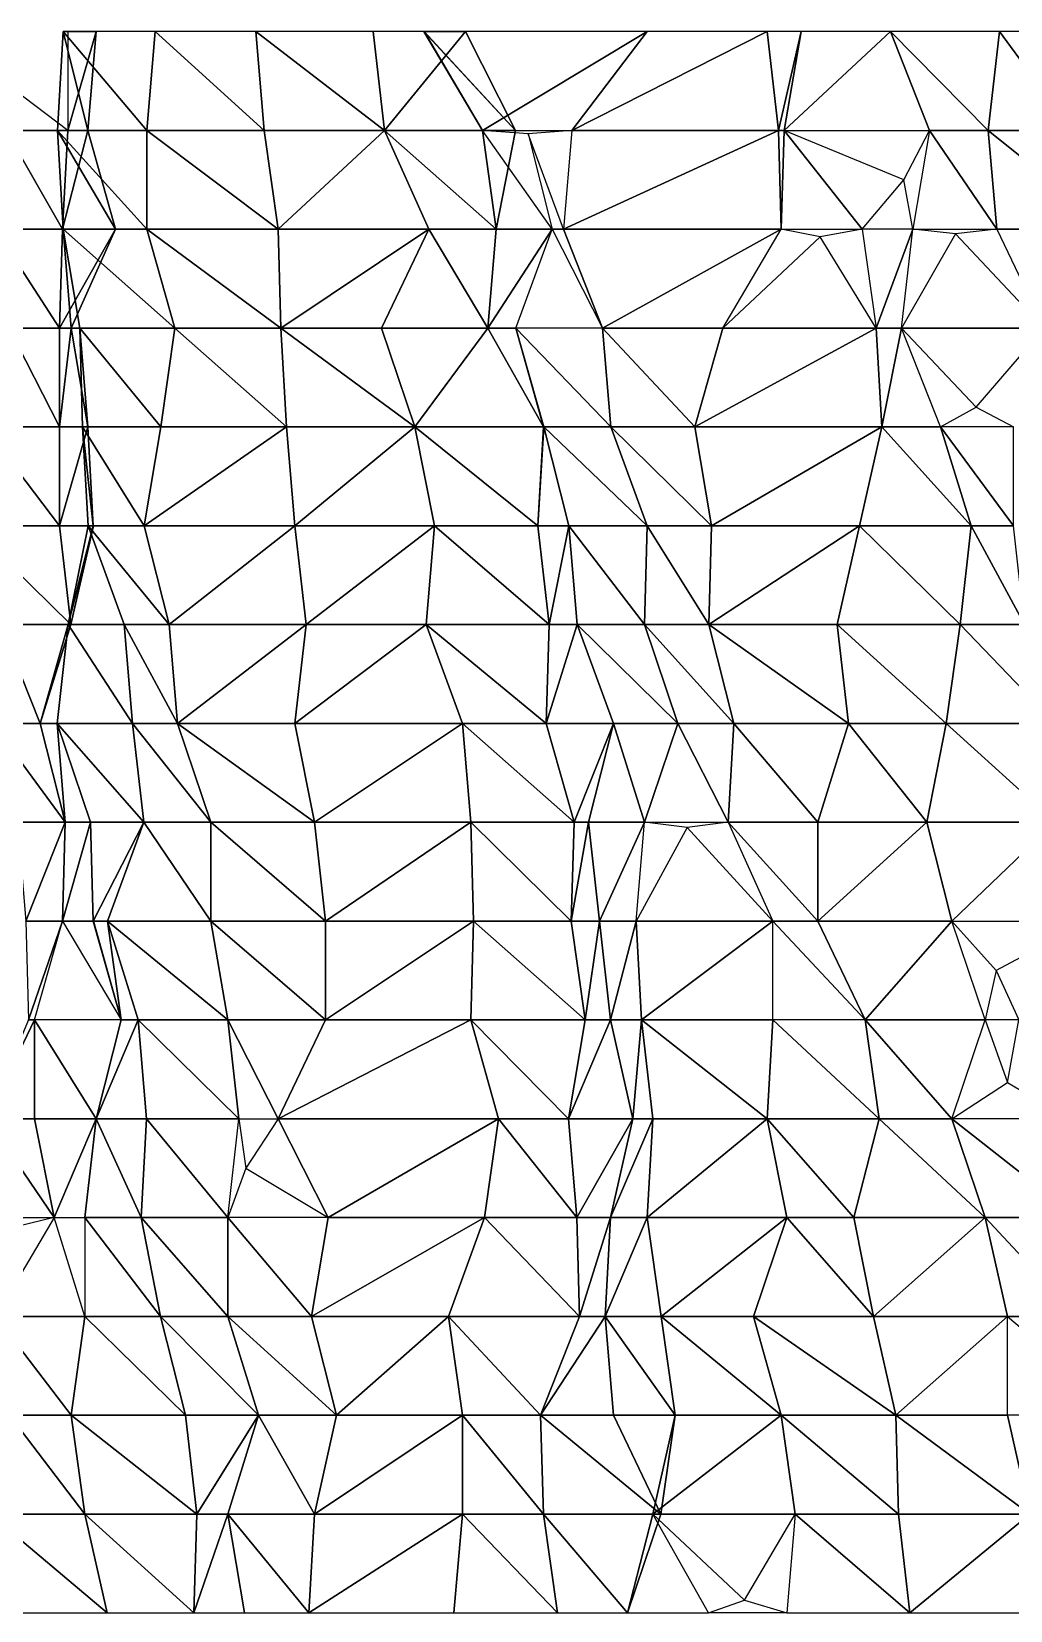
# Model space of a CAD drawing. Header units: metres. Extents: x -317 to 276, y -240 to 234.
# Drawn here: x 158.7 to 218.2, y 138.2 to 234 of the extents above; entities that cross this region are included whole.
import ezdxf

# ---------------------------------------------------------------- set-up
doc = ezdxf.new("R2010")
doc.units = ezdxf.units.M

msp = doc.modelspace()

# ---------------------------------------------------------------- linework, layer by layer
for points in [[(157.19867, 228, -618.47394), (160.94131, 228, -624.1381), (152.96844, 234, -626.2173), (152.96855, 234.0001, -626.21716)], [(162.14578, 228, -634.4483), (160.3045, 228, -650.33374), (160.64294, 234, -649.71423), (160.64305, 234.0001, -649.7141)], [(160.64294, 234, -649.71423), (160.3045, 228, -650.33374), (165.73923, 228, -652.9005), (165.73933, 228.0001, -652.9004)], [(162.14578, 228, -634.4483), (160.64294, 234, -649.71423), (162.65341, 234, -633.5191), (162.65352, 234.0001, -633.519)], [(160.64294, 234, -649.71423), (165.73923, 228, -652.9005), (166.24686, 234, -651.9713), (166.24696, 234.0001, -651.9712)], [(160.94131, 228, -624.1381), (162.14578, 228, -634.4483), (162.65341, 234, -633.5191), (162.65352, 234.0001, -633.519)], [(160.94131, 228, -624.1381), (162.65341, 234, -633.5191), (160.94131, 234, -624.1381), (160.94142, 234.0001, -624.138)], [(166.24686, 234, -651.9713), (165.73923, 228, -652.9005), (172.866, 228, -652.37), (172.8661, 228.0001, -652.3699)], [(166.24686, 234, -651.9713), (172.866, 228, -652.37), (172.35837, 234, -653.2992), (172.35847, 234.0001, -653.2991)], [(172.35837, 234, -653.2992), (180.16202, 228, -651.5298), (179.48517, 234, -652.7687), (179.48528, 234.0001, -652.76855)], [(172.35837, 234, -653.2992), (172.866, 228, -652.37), (180.16202, 228, -651.5298), (180.16212, 228.0001, -651.52966)], [(185.08908, 234, -655.02576), (179.48517, 234, -652.7687), (180.16202, 228, -651.5298), (180.16212, 228.0001, -651.52966)], [(185.08908, 234, -655.02576), (180.16202, 228, -651.5298), (188.13486, 228, -649.45056), (188.13496, 228.0001, -649.45044)], [(188.13486, 228, -649.45056), (186.12433, 228, -665.6457), (182.57095, 234, -672.15015), (182.57106, 234.0001, -672.15)], [(188.13486, 228, -649.45056), (182.57095, 234, -672.15015), (185.08908, 234, -655.02576), (185.08919, 234.0001, -655.02563)], [(186.12433, 228, -665.6457), (196.12769, 234, -659.8497), (182.57095, 234, -672.15015), (182.57106, 234.0001, -672.15)], [(186.12433, 228, -665.6457), (191.55905, 228, -668.2125), (196.12769, 234, -659.8497), (196.12779, 234.0001, -659.84955)], [(191.55905, 228, -668.2125), (204.10052, 228, -657.77045), (203.4237, 234, -659.0094), (203.42381, 234.0001, -659.0093)], [(191.55905, 228, -668.2125), (203.4237, 234, -659.0094), (196.12769, 234, -659.8497), (196.12779, 234.0001, -659.84955)], [(204.10052, 228, -657.77045), (205.47424, 234, -667.77094), (203.4237, 234, -659.0094), (203.42381, 234.0001, -659.0093)], [(204.10052, 228, -657.77045), (204.45898, 228, -669.62933), (205.47424, 234, -667.77094), (205.47435, 234.0001, -667.7708)], [(204.45898, 228, -669.62933), (213.2779, 228, -666.00146), (210.90894, 234, -670.33777), (210.90904, 234.0001, -670.33765)], [(204.45898, 228, -669.62933), (210.90894, 234, -670.33777), (205.47424, 234, -667.77094), (205.47435, 234.0001, -667.7708)], [(210.90894, 234, -670.33777), (216.85132, 228, -671.97534), (217.52814, 234, -670.73645), (217.52824, 234.0001, -670.7363)], [(210.90894, 234, -670.33777), (213.2779, 228, -666.00146), (216.85132, 228, -671.97534), (216.85143, 228.0001, -671.9752)], [(217.52814, 234, -670.73645), (216.85132, 228, -671.97534), (221.94757, 228, -675.1616), (221.94768, 228.0001, -675.1615)], [(217.52814, 234, -670.73645), (221.94757, 228, -675.1616), (222.11682, 234, -674.8519), (222.11693, 234.0001, -674.8518)], [(157.19867, 228, -618.47394), (156.52185, 222, -619.7129), (160.60287, 222, -624.75757), (160.60298, 222.0001, -624.75745)], [(157.19867, 228, -618.47394), (160.60287, 222, -624.75757), (160.94131, 228, -624.1381), (160.94142, 228.0001, -624.138)], [(163.83789, 222, -631.35095), (160.64294, 222, -649.71423), (160.3045, 228, -650.33374), (160.30461, 228.0001, -650.3336)], [(163.83789, 222, -631.35095), (160.3045, 228, -650.33374), (162.14578, 228, -634.4483), (162.14589, 228.0001, -634.4482)], [(160.3045, 228, -650.33374), (165.73923, 222, -652.9005), (165.73923, 228, -652.9005), (165.73933, 228.0001, -652.9004)], [(160.3045, 228, -650.33374), (160.64294, 222, -649.71423), (165.73923, 222, -652.9005), (165.73933, 222.0001, -652.9004)], [(160.60287, 222, -624.75757), (163.83789, 222, -631.35095), (162.14578, 228, -634.4483), (162.14589, 228.0001, -634.4482)], [(160.60287, 222, -624.75757), (162.14578, 228, -634.4483), (160.94131, 228, -624.1381), (160.94142, 228.0001, -624.138)], [(165.73923, 228, -652.9005), (173.71204, 222, -650.82135), (172.866, 228, -652.37), (172.8661, 228.0001, -652.3699)], [(165.73923, 228, -652.9005), (165.73923, 222, -652.9005), (173.71204, 222, -650.82135), (173.71214, 222.0001, -650.8212)], [(173.71204, 222, -650.82135), (180.16202, 228, -651.5298), (172.866, 228, -652.37), (172.8661, 228.0001, -652.3699)], [(173.71204, 222, -650.82135), (182.86935, 222, -646.574), (180.16202, 228, -651.5298), (180.16212, 228.0001, -651.52966)], [(180.16202, 228, -651.5298), (186.95038, 222, -651.6187), (188.13486, 228, -649.45056), (188.13496, 228.0001, -649.45044)], [(180.16202, 228, -651.5298), (182.86935, 222, -646.574), (186.95038, 222, -651.6187), (186.95049, 222.0001, -651.6186)], [(186.95038, 222, -651.6187), (190.35455, 222, -657.90234), (186.12433, 228, -665.6457), (186.12444, 228.0001, -665.64557)], [(186.95038, 222, -651.6187), (186.12433, 228, -665.6457), (188.13486, 228, -649.45056), (188.13496, 228.0001, -649.45044)], [(191.55905, 228, -668.2125), (188.90817, 227.7857, -666.80743), (186.12433, 228, -665.6457), (186.12444, 228.0001, -665.64557)], [(188.90817, 227.7857, -666.80743), (190.35455, 222, -657.90234), (191.05142, 222, -669.1417), (191.05153, 222.0001, -669.1416)], [(191.05142, 222, -669.1417), (204.26978, 222, -657.4607), (204.10052, 228, -657.77045), (204.10063, 228.0001, -657.7703)], [(191.05142, 222, -669.1417), (204.10052, 228, -657.77045), (191.55905, 228, -668.2125), (191.55916, 228.0001, -668.2124)], [(204.26978, 222, -657.4607), (204.45898, 228, -669.62933), (204.10052, 228, -657.77045), (204.10063, 228.0001, -657.7703)], [(204.26978, 222, -657.4607), (209.19684, 222, -660.9568), (204.45898, 228, -669.62933), (204.45909, 228.0001, -669.6292)], [(209.19684, 222, -660.9568), (211.72156, 225, -666.64166), (204.45898, 228, -669.62933), (204.45909, 228.0001, -669.6292)], [(213.2779, 228, -666.00146), (212.26263, 222, -667.85986), (211.72156, 225, -666.64166), (211.72166, 225.0001, -666.64154)], [(213.2779, 228, -666.00146), (212.26263, 222, -667.85986), (217.35889, 222, -671.04614), (217.359, 222.0001, -671.046)], [(213.2779, 228, -666.00146), (217.35889, 222, -671.04614), (216.85132, 228, -671.97534), (216.85143, 228.0001, -671.9752)], [(216.85132, 228, -671.97534), (224.31653, 222, -670.8254), (221.94757, 228, -675.1616), (221.94768, 228.0001, -675.1615)], [(216.85132, 228, -671.97534), (217.35889, 222, -671.04614), (224.31653, 222, -670.8254), (224.31664, 222.0001, -670.82526)], [(156.52185, 222, -619.7129), (160.43369, 216, -625.0673), (160.60287, 222, -624.75757), (160.60298, 222.0001, -624.75745)], [(156.52185, 222, -619.7129), (157.36789, 216, -618.1642), (160.43369, 216, -625.0673), (160.43379, 216.0001, -625.0672)], [(160.43369, 216, -625.0673), (161.13052, 216, -636.3067), (163.83789, 222, -631.35095), (163.838, 222.0001, -631.3508)], [(160.43369, 216, -625.0673), (163.83789, 222, -631.35095), (160.60287, 222, -624.75757), (160.60298, 222.0001, -624.75745)], [(161.13052, 216, -636.3067), (161.65817, 216, -647.85583), (160.64294, 222, -649.71423), (160.64305, 222.0001, -649.7141)], [(161.13052, 216, -636.3067), (160.64294, 222, -649.71423), (163.83789, 222, -631.35095), (163.838, 222.0001, -631.3508)], [(160.64294, 222, -649.71423), (167.4313, 216, -649.8032), (165.73923, 222, -652.9005), (165.73933, 222.0001, -652.9004)], [(160.64294, 222, -649.71423), (161.65817, 216, -647.85583), (167.4313, 216, -649.8032), (167.43141, 216.0001, -649.8031)], [(165.73923, 222, -652.9005), (173.88126, 216, -650.5116), (173.71204, 222, -650.82135), (173.71214, 222.0001, -650.8212)], [(165.73923, 222, -652.9005), (167.4313, 216, -649.8032), (173.88126, 216, -650.5116), (173.88136, 216.0001, -650.5115)], [(173.88126, 216, -650.5116), (182.86935, 222, -646.574), (173.71204, 222, -650.82135), (173.71214, 222.0001, -650.8212)], [(173.88126, 216, -650.5116), (179.9928, 216, -651.8395), (182.86935, 222, -646.574), (182.86946, 222.0001, -646.57385)], [(182.86935, 222, -646.574), (179.9928, 216, -651.8395), (186.44275, 216, -652.5479), (186.44286, 216.0001, -652.5478)], [(182.86935, 222, -646.574), (186.44275, 216, -652.5479), (186.95038, 222, -651.6187), (186.95049, 222.0001, -651.6186)], [(186.44275, 216, -652.5479), (188.15485, 216, -661.92883), (190.35455, 222, -657.90234), (190.35466, 222.0001, -657.9022)], [(186.44275, 216, -652.5479), (190.35455, 222, -657.90234), (186.95038, 222, -651.6187), (186.95049, 222.0001, -651.6186)], [(190.35455, 222, -657.90234), (193.42035, 216, -664.8054), (191.05142, 222, -669.1417), (191.05153, 222.0001, -669.1416)], [(193.42035, 216, -664.8054), (204.26978, 222, -657.4607), (191.05142, 222, -669.1417), (191.05153, 222.0001, -669.1416)], [(193.42035, 216, -664.8054), (200.71637, 216, -663.96515), (204.26978, 222, -657.4607), (204.26988, 222.0001, -657.4606)], [(206.62915, 221.53845, -659.39935), (200.71637, 216, -663.96515), (210.04291, 216, -659.4081), (210.04301, 216.0001, -659.40796)], [(209.19684, 222, -660.9568), (206.62915, 221.53845, -659.39935), (204.26978, 222, -657.4607), (204.26988, 222.0001, -657.4606)], [(210.04291, 216, -659.4081), (212.26263, 222, -667.85986), (209.19684, 222, -660.9568), (209.19695, 222.0001, -660.95667)], [(210.04291, 216, -659.4081), (211.58582, 216, -669.0988), (212.26263, 222, -667.85986), (212.26274, 222.0001, -667.85974)], [(214.86316, 221.71426, -669.3571), (211.58582, 216, -669.0988), (220.23547, 216, -665.78064), (220.23558, 216.0001, -665.7805)], [(217.35889, 222, -671.04614), (214.86316, 221.71426, -669.3571), (212.26263, 222, -667.85986), (212.26274, 222.0001, -667.85974)], [(224.31653, 222, -670.8254), (217.35889, 222, -671.04614), (220.23547, 216, -665.78064), (220.23558, 216.0001, -665.7805)], [(157.36789, 216, -618.1642), (155.845, 210, -620.95184), (160.43369, 210, -625.0673), (160.43379, 210.0001, -625.0672)], [(157.36789, 216, -618.1642), (160.43369, 210, -625.0673), (160.43369, 216, -625.0673), (160.43379, 216.0001, -625.0672)], [(160.43369, 210, -625.0673), (162.14578, 210, -634.4483), (161.13052, 216, -636.3067), (161.13063, 216.0001, -636.3066)], [(160.43369, 210, -625.0673), (161.13052, 216, -636.3067), (160.43369, 216, -625.0673), (160.43379, 216.0001, -625.0672)], [(162.14578, 210, -634.4483), (161.65817, 216, -647.85583), (161.13052, 216, -636.3067), (161.13063, 216.0001, -636.3066)], [(162.14578, 210, -634.4483), (161.8274, 210, -647.54614), (161.65817, 216, -647.85583), (161.65828, 216.0001, -647.8557)], [(161.65817, 216, -647.85583), (166.58527, 210, -651.35187), (167.4313, 216, -649.8032), (167.43141, 216.0001, -649.8031)], [(161.65817, 216, -647.85583), (161.8274, 210, -647.54614), (166.58527, 210, -651.35187), (166.58537, 210.0001, -651.35175)], [(167.4313, 216, -649.8032), (166.58527, 210, -651.35187), (174.21967, 210, -649.89215), (174.21977, 210.0001, -649.892)], [(167.4313, 216, -649.8032), (174.21967, 210, -649.89215), (173.88126, 216, -650.5116), (173.88136, 216.0001, -650.5115)], [(173.88126, 216, -650.5116), (182.02332, 210, -648.1227), (179.9928, 216, -651.8395), (179.9929, 216.0001, -651.83936)], [(173.88126, 216, -650.5116), (174.21967, 210, -649.89215), (182.02332, 210, -648.1227), (182.02342, 210.0001, -648.12256)], [(186.44275, 216, -652.5479), (179.9928, 216, -651.8395), (182.02332, 210, -648.1227), (182.02342, 210.0001, -648.12256)], [(186.44275, 216, -652.5479), (182.02332, 210, -648.1227), (189.82693, 210, -646.3532), (189.82704, 210.0001, -646.3531)], [(189.82693, 210, -646.3532), (188.15485, 216, -661.92883), (186.44275, 216, -652.5479), (186.44286, 216.0001, -652.5478)], [(189.82693, 210, -646.3532), (189.84692, 210, -658.83154), (188.15485, 216, -661.92883), (188.15495, 216.0001, -661.9287)], [(188.15485, 216, -661.92883), (193.92798, 210, -663.8762), (193.42035, 216, -664.8054), (193.42046, 216.0001, -664.8053)], [(188.15485, 216, -661.92883), (189.84692, 210, -658.83154), (193.92798, 210, -663.8762), (193.92809, 210.0001, -663.8761)], [(193.42035, 216, -664.8054), (199.02429, 210, -667.0625), (200.71637, 216, -663.96515), (200.71648, 216.0001, -663.965)], [(193.42035, 216, -664.8054), (193.92798, 210, -663.8762), (199.02429, 210, -667.0625), (199.0244, 210.0001, -667.0624)], [(199.02429, 210, -667.0625), (210.38129, 210, -658.7886), (210.04291, 216, -659.4081), (210.04301, 216.0001, -659.40796)], [(199.02429, 210, -667.0625), (210.04291, 216, -659.4081), (200.71637, 216, -663.96515), (200.71648, 216.0001, -663.965)], [(210.38129, 210, -658.7886), (211.58582, 216, -669.0988), (210.04291, 216, -659.4081), (210.04301, 216.0001, -659.40796)], [(210.38129, 210, -658.7886), (213.95471, 210, -664.7625), (211.58582, 216, -669.0988), (211.58592, 216.0001, -669.0987)], [(211.58582, 216, -669.0988), (216.11365, 211.19998, -667.06805), (220.23547, 216, -665.78064), (220.23558, 216.0001, -665.7805)], [(216.11365, 211.19998, -667.06805), (218.37415, 210, -669.18774), (213.95471, 210, -664.7625), (213.95482, 210.0001, -664.7624)], [(155.845, 210, -620.95184), (154.99896, 204, -622.5005), (160.43369, 204, -625.0673), (160.43379, 204.0001, -625.0672)], [(155.845, 210, -620.95184), (160.43369, 204, -625.0673), (160.43369, 210, -625.0673), (160.43379, 210.0001, -625.0672)], [(160.43369, 204, -625.0673), (162.48419, 204, -633.82886), (162.14578, 210, -634.4483), (162.14589, 210.0001, -634.4482)], [(160.43369, 204, -625.0673), (162.14578, 210, -634.4483), (160.43369, 210, -625.0673), (160.43379, 210.0001, -625.0672)], [(162.48419, 204, -633.82886), (162.1658, 204, -646.92664), (161.8274, 210, -647.54614), (161.8275, 210.0001, -647.546)], [(162.48419, 204, -633.82886), (161.8274, 210, -647.54614), (162.14578, 210, -634.4483), (162.14589, 210.0001, -634.4482)], [(161.8274, 210, -647.54614), (165.57, 204, -653.21027), (166.58527, 210, -651.35187), (166.58537, 210.0001, -651.35175)], [(161.8274, 210, -647.54614), (162.1658, 204, -646.92664), (165.57, 204, -653.21027), (165.57011, 204.0001, -653.21014)], [(165.57, 204, -653.21027), (174.7273, 204, -648.96295), (174.21967, 210, -649.89215), (174.21977, 210.0001, -649.892)], [(165.57, 204, -653.21027), (174.21967, 210, -649.89215), (166.58527, 210, -651.35187), (166.58537, 210.0001, -651.35175)], [(174.7273, 204, -648.96295), (182.02332, 210, -648.1227), (174.21967, 210, -649.89215), (174.21977, 210.0001, -649.892)], [(174.7273, 204, -648.96295), (183.20776, 204, -645.9545), (182.02332, 210, -648.1227), (182.02342, 210.0001, -648.12256)], [(182.02332, 210, -648.1227), (189.48853, 204, -646.97266), (189.82693, 210, -646.3532), (189.82704, 210.0001, -646.3531)], [(182.02332, 210, -648.1227), (183.20776, 204, -645.9545), (189.48853, 204, -646.97266), (189.48863, 204.0001, -646.97253)], [(189.48853, 204, -646.97266), (191.36981, 204, -656.0439), (189.84692, 210, -658.83154), (189.84703, 210.0001, -658.8314)], [(189.48853, 204, -646.97266), (189.84692, 210, -658.83154), (189.82693, 210, -646.3532), (189.82704, 210.0001, -646.3531)], [(189.84692, 210, -658.83154), (196.12769, 204, -659.8497), (193.92798, 210, -663.8762), (193.92809, 210.0001, -663.8761)], [(189.84692, 210, -658.83154), (191.36981, 204, -656.0439), (196.12769, 204, -659.8497), (196.12779, 204.0001, -659.84955)], [(193.92798, 210, -663.8762), (200.03955, 204, -665.2041), (199.02429, 210, -667.0625), (199.0244, 210.0001, -667.0624)], [(193.92798, 210, -663.8762), (196.12769, 204, -659.8497), (200.03955, 204, -665.2041), (200.03966, 204.0001, -665.204)], [(200.03955, 204, -665.2041), (210.38129, 210, -658.7886), (199.02429, 210, -667.0625), (199.0244, 210.0001, -667.0624)], [(200.03955, 204, -665.2041), (209.02765, 204, -661.2665), (210.38129, 210, -658.7886), (210.3814, 210.0001, -658.78845)], [(210.38129, 210, -658.7886), (209.02765, 204, -661.2665), (215.81604, 204, -661.3554), (215.81615, 204.0001, -661.3553)], [(210.38129, 210, -658.7886), (215.81604, 204, -661.3554), (213.95471, 210, -664.7625), (213.95482, 210.0001, -664.7624)], [(213.95471, 210, -664.7625), (218.37415, 204, -669.18774), (218.37415, 210, -669.18774), (218.37425, 210.0001, -669.1876)], [(213.95471, 210, -664.7625), (215.81604, 204, -661.3554), (218.37415, 204, -669.18774), (218.37425, 204.0001, -669.1876)], [(154.99896, 204, -622.5005), (161.1105, 198, -623.82837), (160.43369, 204, -625.0673), (160.43379, 204.0001, -625.0672)], [(154.99896, 204, -622.5005), (156.86026, 198, -619.0934), (161.1105, 198, -623.82837), (161.11061, 198.0001, -623.82825)], [(161.1105, 198, -623.82837), (162.48419, 204, -633.82886), (160.43369, 204, -625.0673), (160.43379, 204.0001, -625.0672)], [(161.1105, 198, -623.82837), (160.96133, 198, -636.61646), (162.48419, 204, -633.82886), (162.4843, 204.0001, -633.82874)], [(160.96133, 198, -636.61646), (164.36554, 198, -642.9001), (162.1658, 204, -646.92664), (162.16591, 204.0001, -646.9265)], [(160.96133, 198, -636.61646), (162.1658, 204, -646.92664), (162.48419, 204, -633.82886), (162.4843, 204.0001, -633.82874)], [(162.1658, 204, -646.92664), (167.0929, 198, -650.42267), (165.57, 204, -653.21027), (165.57011, 204.0001, -653.21014)], [(162.1658, 204, -646.92664), (164.36554, 198, -642.9001), (167.0929, 198, -650.42267), (167.093, 198.0001, -650.42255)], [(167.0929, 198, -650.42267), (174.7273, 204, -648.96295), (165.57, 204, -653.21027), (165.57011, 204.0001, -653.21014)], [(167.0929, 198, -650.42267), (175.40414, 198, -647.724), (174.7273, 204, -648.96295), (174.7274, 204.0001, -648.9628)], [(175.40414, 198, -647.724), (183.20776, 204, -645.9545), (174.7273, 204, -648.96295), (174.7274, 204.0001, -648.9628)], [(175.40414, 198, -647.724), (182.70013, 198, -646.8837), (183.20776, 204, -645.9545), (183.20787, 204.0001, -645.9544)], [(183.20776, 204, -645.9545), (182.70013, 198, -646.8837), (190.16534, 198, -645.73376), (190.16545, 198.0001, -645.73364)], [(183.20776, 204, -645.9545), (190.16534, 198, -645.73376), (189.48853, 204, -646.97266), (189.48863, 204.0001, -646.97253)], [(190.16534, 198, -645.73376), (191.36981, 204, -656.0439), (189.48853, 204, -646.97266), (189.48863, 204.0001, -646.97253)], [(190.16534, 198, -645.73376), (191.87744, 198, -655.1147), (191.36981, 204, -656.0439), (191.36992, 204.0001, -656.04376)], [(191.36981, 204, -656.0439), (195.9585, 198, -660.1594), (196.12769, 204, -659.8497), (196.12779, 204.0001, -659.84955)], [(191.36981, 204, -656.0439), (191.87744, 198, -655.1147), (195.9585, 198, -660.1594), (195.9586, 198.0001, -660.1593)], [(196.12769, 204, -659.8497), (195.9585, 198, -660.1594), (199.8703, 198, -665.5138), (199.8704, 198.0001, -665.5137)], [(196.12769, 204, -659.8497), (199.8703, 198, -665.5138), (200.03955, 204, -665.2041), (200.03966, 204.0001, -665.204)], [(199.8703, 198, -665.5138), (207.67395, 198, -663.7444), (209.02765, 204, -661.2665), (209.02776, 204.0001, -661.26636)], [(199.8703, 198, -665.5138), (209.02765, 204, -661.2665), (200.03955, 204, -665.2041), (200.03966, 204.0001, -665.204)], [(209.02765, 204, -661.2665), (207.67395, 198, -663.7444), (215.13916, 198, -662.59436), (215.13927, 198.0001, -662.59424)], [(209.02765, 204, -661.2665), (215.13916, 198, -662.59436), (215.81604, 204, -661.3554), (215.81615, 204.0001, -661.3553)], [(215.81604, 204, -661.3554), (215.13916, 198, -662.59436), (219.05103, 198, -667.9488), (219.05113, 198.0001, -667.94867)], [(215.81604, 204, -661.3554), (219.05103, 198, -667.9488), (218.37415, 204, -669.18774), (218.37425, 204.0001, -669.1876)], [(156.86026, 198, -619.0934), (156.35263, 192, -620.0226), (159.2492, 192, -627.2355), (159.24931, 192.0001, -627.23535)], [(156.86026, 198, -619.0934), (159.2492, 192, -627.2355), (161.1105, 198, -623.82837), (161.11061, 198.0001, -623.82825)], [(159.2492, 192, -627.2355), (160.28448, 192, -637.8554), (160.96133, 198, -636.61646), (160.96144, 198.0001, -636.61633)], [(159.2492, 192, -627.2355), (160.96133, 198, -636.61646), (161.1105, 198, -623.82837), (161.11061, 198.0001, -623.82825)], [(160.96133, 198, -636.61646), (160.28448, 192, -637.8554), (164.87317, 192, -641.9709), (164.87328, 192.0001, -641.97076)], [(160.96133, 198, -636.61646), (164.87317, 192, -641.9709), (164.36554, 198, -642.9001), (164.36565, 198.0001, -642.89996)], [(164.36554, 198, -642.9001), (167.60052, 192, -649.49347), (167.0929, 198, -650.42267), (167.093, 198.0001, -650.42255)], [(164.36554, 198, -642.9001), (164.87317, 192, -641.9709), (167.60052, 192, -649.49347), (167.60063, 192.0001, -649.49335)], [(167.60052, 192, -649.49347), (175.40414, 198, -647.724), (167.0929, 198, -650.42267), (167.093, 198.0001, -650.42255)], [(167.60052, 192, -649.49347), (174.7273, 192, -648.96295), (175.40414, 198, -647.724), (175.40425, 198.0001, -647.7239)], [(174.7273, 192, -648.96295), (184.89984, 192, -642.8572), (182.70013, 198, -646.8837), (182.70024, 198.0001, -646.8836)], [(174.7273, 192, -648.96295), (182.70013, 198, -646.8837), (175.40414, 198, -647.724), (175.40425, 198.0001, -647.7239)], [(182.70013, 198, -646.8837), (189.99615, 192, -646.04346), (190.16534, 198, -645.73376), (190.16545, 198.0001, -645.73364)], [(182.70013, 198, -646.8837), (184.89984, 192, -642.8572), (189.99615, 192, -646.04346), (189.99626, 192.0001, -646.04333)], [(189.99615, 192, -646.04346), (194.07715, 192, -651.08813), (191.87744, 198, -655.1147), (191.87755, 198.0001, -655.11456)], [(189.99615, 192, -646.04346), (191.87744, 198, -655.1147), (190.16534, 198, -645.73376), (190.16545, 198.0001, -645.73364)], [(191.87744, 198, -655.1147), (197.98901, 192, -656.44257), (195.9585, 198, -660.1594), (195.9586, 198.0001, -660.1593)], [(191.87744, 198, -655.1147), (194.07715, 192, -651.08813), (197.98901, 192, -656.44257), (197.98912, 192.0001, -656.44244)], [(195.9585, 198, -660.1594), (201.39319, 192, -662.7262), (199.8703, 198, -665.5138), (199.8704, 198.0001, -665.5137)], [(195.9585, 198, -660.1594), (197.98901, 192, -656.44257), (201.39319, 192, -662.7262), (201.3933, 192.0001, -662.7261)], [(199.8703, 198, -665.5138), (208.35077, 192, -662.50543), (207.67395, 198, -663.7444), (207.67406, 198.0001, -663.74426)], [(199.8703, 198, -665.5138), (201.39319, 192, -662.7262), (208.35077, 192, -662.50543), (208.35088, 192.0001, -662.5053)], [(207.67395, 198, -663.7444), (214.29315, 192, -664.14307), (215.13916, 198, -662.59436), (215.13927, 198.0001, -662.59424)], [(207.67395, 198, -663.7444), (208.35077, 192, -662.50543), (214.29315, 192, -664.14307), (214.29326, 192.0001, -664.14294)], [(215.13916, 198, -662.59436), (214.29315, 192, -664.14307), (220.9123, 192, -664.54175), (220.9124, 192.0001, -664.5416)], [(215.13916, 198, -662.59436), (220.9123, 192, -664.54175), (219.05103, 198, -667.9488), (219.05113, 198.0001, -667.94867)], [(156.35263, 192, -620.0226), (160.7721, 186, -624.4479), (159.2492, 192, -627.2355), (159.24931, 192.0001, -627.23535)], [(156.35263, 192, -620.0226), (157.87552, 186, -617.235), (160.7721, 186, -624.4479), (160.7722, 186.0001, -624.44775)], [(160.7721, 186, -624.4479), (160.28448, 192, -637.8554), (159.2492, 192, -627.2355), (159.24931, 192.0001, -627.23535)], [(160.7721, 186, -624.4479), (162.315, 186, -634.13855), (160.28448, 192, -637.8554), (160.28459, 192.0001, -637.8553)], [(160.28448, 192, -637.8554), (165.54999, 186, -640.73193), (164.87317, 192, -641.9709), (164.87328, 192.0001, -641.97076)], [(160.28448, 192, -637.8554), (162.315, 186, -634.13855), (165.54999, 186, -640.73193), (165.5501, 186.0001, -640.7318)], [(164.87317, 192, -641.9709), (169.63104, 186, -645.7766), (167.60052, 192, -649.49347), (167.60063, 192.0001, -649.49335)], [(164.87317, 192, -641.9709), (165.54999, 186, -640.73193), (169.63104, 186, -645.7766), (169.63115, 186.0001, -645.7765)], [(167.60052, 192, -649.49347), (175.91174, 186, -646.7948), (174.7273, 192, -648.96295), (174.7274, 192.0001, -648.9628)], [(167.60052, 192, -649.49347), (169.63104, 186, -645.7766), (175.91174, 186, -646.7948), (175.91185, 186.0001, -646.7947)], [(175.91174, 186, -646.7948), (184.89984, 192, -642.8572), (174.7273, 192, -648.96295), (174.7274, 192.0001, -648.9628)], [(175.91174, 186, -646.7948), (185.40747, 186, -641.928), (184.89984, 192, -642.8572), (184.89995, 192.0001, -642.85706)], [(184.89984, 192, -642.8572), (191.68823, 186, -642.9461), (189.99615, 192, -646.04346), (189.99626, 192.0001, -646.04333)], [(184.89984, 192, -642.8572), (185.40747, 186, -641.928), (191.68823, 186, -642.9461), (191.68834, 186.0001, -642.946)], [(191.68823, 186, -642.9461), (194.07715, 192, -651.08813), (189.99615, 192, -646.04346), (189.99626, 192.0001, -646.04333)], [(191.68823, 186, -642.9461), (192.55426, 186, -653.87573), (194.07715, 192, -651.08813), (194.07726, 192.0001, -651.088)], [(194.07715, 192, -651.08813), (192.55426, 186, -653.87573), (195.9585, 186, -660.1594), (195.9586, 186.0001, -660.1593)], [(194.07715, 192, -651.08813), (195.9585, 186, -660.1594), (197.98901, 192, -656.44257), (197.98912, 192.0001, -656.44244)], [(197.98901, 192, -656.44257), (195.9585, 186, -660.1594), (201.05481, 186, -663.3457), (201.05492, 186.0001, -663.3456)], [(197.98901, 192, -656.44257), (201.05481, 186, -663.3457), (201.39319, 192, -662.7262), (201.3933, 192.0001, -662.7261)], [(201.39319, 192, -662.7262), (201.05481, 186, -663.3457), (206.4895, 186, -665.9125), (206.48961, 186.0001, -665.91235)], [(201.39319, 192, -662.7262), (206.4895, 186, -665.9125), (208.35077, 192, -662.50543), (208.35088, 192.0001, -662.5053)], [(208.35077, 192, -662.50543), (206.4895, 186, -665.9125), (213.10864, 186, -666.31116), (213.10875, 186.0001, -666.31104)], [(208.35077, 192, -662.50543), (213.10864, 186, -666.31116), (214.29315, 192, -664.14307), (214.29326, 192.0001, -664.14294)], [(214.29315, 192, -664.14307), (213.10864, 186, -666.31116), (220.9123, 186, -664.54175), (220.9124, 186.0001, -664.5416)], [(214.29315, 192, -664.14307), (220.9123, 186, -664.54175), (220.9123, 192, -664.54175), (220.9124, 192.0001, -664.5416)], [(158.38315, 180, -616.3058), (160.7721, 186, -624.4479), (157.87552, 186, -617.235), (157.87563, 186.0001, -617.23486)], [(158.38315, 180, -616.3058), (160.60287, 180, -624.75757), (160.7721, 186, -624.4479), (160.7722, 186.0001, -624.44775)], [(160.60287, 180, -624.75757), (162.48419, 180, -633.82886), (162.315, 186, -634.13855), (162.31511, 186.0001, -634.1384)], [(160.60287, 180, -624.75757), (162.315, 186, -634.13855), (160.7721, 186, -624.4479), (160.7722, 186.0001, -624.44775)], [(162.48419, 180, -633.82886), (165.54999, 186, -640.73193), (162.315, 186, -634.13855), (162.31511, 186.0001, -634.1384)], [(162.48419, 180, -633.82886), (163.35028, 180, -644.7585), (165.54999, 186, -640.73193), (165.5501, 186.0001, -640.7318)], [(165.54999, 186, -640.73193), (163.35028, 180, -644.7585), (169.63104, 180, -645.7766), (169.63115, 180.0001, -645.7765)], [(165.54999, 186, -640.73193), (169.63104, 180, -645.7766), (169.63104, 186, -645.7766), (169.63115, 186.0001, -645.7765)], [(169.63104, 186, -645.7766), (176.5886, 180, -645.55585), (175.91174, 186, -646.7948), (175.91185, 186.0001, -646.7947)], [(169.63104, 186, -645.7766), (169.63104, 180, -645.7766), (176.5886, 180, -645.55585), (176.5887, 180.0001, -645.5557)], [(176.5886, 180, -645.55585), (185.40747, 186, -641.928), (175.91174, 186, -646.7948), (175.91185, 186.0001, -646.7947)], [(176.5886, 180, -645.55585), (185.57669, 180, -641.6182), (185.40747, 186, -641.928), (185.40758, 186.0001, -641.92786)], [(185.40747, 186, -641.928), (191.51904, 180, -643.25586), (191.68823, 186, -642.9461), (191.68834, 186.0001, -642.946)], [(185.40747, 186, -641.928), (185.57669, 180, -641.6182), (191.51904, 180, -643.25586), (191.51915, 180.0001, -643.25574)], [(191.51904, 180, -643.25586), (193.23114, 180, -652.63684), (192.55426, 186, -653.87573), (192.55437, 186.0001, -653.8756)], [(191.51904, 180, -643.25586), (192.55426, 186, -653.87573), (191.68823, 186, -642.9461), (191.68834, 186.0001, -642.946)], [(193.23114, 180, -652.63684), (195.9585, 186, -660.1594), (192.55426, 186, -653.87573), (192.55437, 186.0001, -653.8756)], [(193.23114, 180, -652.63684), (195.45087, 180, -661.0886), (195.9585, 186, -660.1594), (195.9586, 186.0001, -660.1593)], [(201.05481, 186, -663.3457), (198.56451, 185.6842, -661.6466), (195.9585, 186, -660.1594), (195.9586, 186.0001, -660.1593)], [(201.05481, 186, -663.3457), (206.4895, 180, -665.9125), (206.4895, 186, -665.9125), (206.48961, 186.0001, -665.91235)], [(201.05481, 186, -663.3457), (203.76215, 180, -658.3899), (206.4895, 180, -665.9125), (206.48961, 180.0001, -665.91235)], [(206.4895, 180, -665.9125), (214.63153, 180, -663.52356), (213.10864, 186, -666.31116), (213.10875, 186.0001, -666.31104)], [(206.4895, 180, -665.9125), (213.10864, 186, -666.31116), (206.4895, 186, -665.9125), (206.48961, 186.0001, -665.91235)], [(214.63153, 180, -663.52356), (220.9123, 186, -664.54175), (213.10864, 186, -666.31116), (213.10875, 186.0001, -666.31104)], [(214.63153, 180, -663.52356), (222.94281, 180, -660.8249), (220.9123, 186, -664.54175), (220.9124, 186.0001, -664.5416)], [(198.56451, 185.6842, -661.6466), (195.45087, 180, -661.0886), (203.76215, 180, -658.3899), (203.76225, 180.0001, -658.3898)], [(158.55237, 174, -615.9961), (160.60287, 180, -624.75757), (158.38315, 180, -616.3058), (158.38326, 180.0001, -616.30566)], [(158.55237, 174, -615.9961), (158.9108, 174, -627.8549), (160.60287, 180, -624.75757), (160.60298, 180.0001, -624.75745)], [(160.60287, 180, -624.75757), (164.1763, 174, -630.73145), (162.48419, 180, -633.82886), (162.4843, 180.0001, -633.82874)], [(164.1763, 174, -630.73145), (163.35028, 180, -644.7585), (162.48419, 180, -633.82886), (162.4843, 180.0001, -633.82874)], [(164.1763, 174, -630.73145), (165.21158, 174, -641.35144), (163.35028, 180, -644.7585), (163.35039, 180.0001, -644.75836)], [(163.35028, 180, -644.7585), (170.6463, 174, -643.9182), (169.63104, 180, -645.7766), (169.63115, 180.0001, -645.7765)], [(163.35028, 180, -644.7585), (165.21158, 174, -641.35144), (170.6463, 174, -643.9182), (170.64641, 174.0001, -643.9181)], [(169.63104, 180, -645.7766), (176.5886, 174, -645.55585), (176.5886, 180, -645.55585), (176.5887, 180.0001, -645.5557)], [(169.63104, 180, -645.7766), (170.6463, 174, -643.9182), (176.5886, 174, -645.55585), (176.5887, 174.0001, -645.5557)], [(176.5886, 174, -645.55585), (185.40747, 174, -641.928), (185.57669, 180, -641.6182), (185.5768, 180.0001, -641.6181)], [(176.5886, 174, -645.55585), (185.57669, 180, -641.6182), (176.5886, 180, -645.55585), (176.5887, 180.0001, -645.5557)], [(185.57669, 180, -641.6182), (185.40747, 174, -641.928), (192.36505, 174, -641.70715), (192.36516, 174.0001, -641.70703)], [(185.57669, 180, -641.6182), (192.36505, 174, -641.70715), (191.51904, 180, -643.25586), (191.51915, 180.0001, -643.25574)], [(192.36505, 174, -641.70715), (193.23114, 180, -652.63684), (191.51904, 180, -643.25586), (191.51915, 180.0001, -643.25574)], [(192.36505, 174, -641.70715), (193.90796, 174, -651.3979), (193.23114, 180, -652.63684), (193.23125, 180.0001, -652.6367)], [(193.90796, 174, -651.3979), (195.45087, 180, -661.0886), (193.23114, 180, -652.63684), (193.23125, 180.0001, -652.6367)], [(193.90796, 174, -651.3979), (195.7893, 174, -660.4691), (195.45087, 180, -661.0886), (195.45097, 180.0001, -661.0885)], [(195.7893, 174, -660.4691), (203.76215, 180, -658.3899), (195.45087, 180, -661.0886), (195.45097, 180.0001, -661.0885)], [(195.7893, 174, -660.4691), (203.76215, 174, -658.3899), (203.76215, 180, -658.3899), (203.76225, 180.0001, -658.3898)], [(209.36603, 174, -660.647), (206.4895, 180, -665.9125), (203.76215, 180, -658.3899), (203.76225, 180.0001, -658.3898)], [(209.36603, 174, -660.647), (214.63153, 180, -663.52356), (206.4895, 180, -665.9125), (206.48961, 180.0001, -665.91235)], [(209.36603, 174, -660.647), (216.66205, 174, -659.80676), (214.63153, 180, -663.52356), (214.63164, 180.0001, -663.52344)], [(216.66205, 174, -659.80676), (214.63153, 180, -663.52356), (217.32715, 177, -662.6483), (217.32726, 177.0001, -662.6482)], [(222.94281, 180, -660.8249), (217.32715, 177, -662.6483), (218.71259, 174, -668.56824), (218.71269, 174.0001, -668.5681)], [(156.01422, 168, -620.6421), (158.9108, 168, -627.8549), (158.9108, 174, -627.8549), (158.9109, 174.0001, -627.8548)], [(156.01422, 168, -620.6421), (158.9108, 174, -627.8549), (158.55237, 174, -615.9961), (158.55247, 174.0001, -615.996)], [(158.9108, 174, -627.8549), (162.65341, 168, -633.5191), (164.1763, 174, -630.73145), (164.1764, 174.0001, -630.7313)], [(158.9108, 174, -627.8549), (158.9108, 168, -627.8549), (162.65341, 168, -633.5191), (162.65352, 168.0001, -633.519)], [(162.65341, 168, -633.5191), (165.71921, 168, -640.42224), (165.21158, 174, -641.35144), (165.21169, 174.0001, -641.3513)], [(162.65341, 168, -633.5191), (165.21158, 174, -641.35144), (164.1763, 174, -630.73145), (164.1764, 174.0001, -630.7313)], [(165.21158, 174, -641.35144), (171.32312, 168, -642.6793), (170.6463, 174, -643.9182), (170.64641, 174.0001, -643.9181)], [(165.21158, 174, -641.35144), (165.71921, 168, -640.42224), (171.32312, 168, -642.6793), (171.32323, 168.0001, -642.6792)], [(170.6463, 174, -643.9182), (173.71204, 168, -650.82135), (176.5886, 174, -645.55585), (176.5887, 174.0001, -645.5557)], [(170.6463, 174, -643.9182), (171.32312, 168, -642.6793), (173.71204, 168, -650.82135), (173.71214, 168.0001, -650.8212)], [(173.71204, 168, -650.82135), (187.09958, 168, -638.8306), (185.40747, 174, -641.928), (185.40758, 174.0001, -641.92786)], [(173.71204, 168, -650.82135), (185.40747, 174, -641.928), (176.5886, 174, -645.55585), (176.5887, 174.0001, -645.5557)], [(185.40747, 174, -641.928), (191.34982, 168, -643.56555), (192.36505, 174, -641.70715), (192.36516, 174.0001, -641.70703)], [(185.40747, 174, -641.928), (187.09958, 168, -638.8306), (191.34982, 168, -643.56555), (191.34993, 168.0001, -643.5654)], [(191.34982, 168, -643.56555), (195.2616, 168, -648.92), (193.90796, 174, -651.3979), (193.90807, 174.0001, -651.39777)], [(191.34982, 168, -643.56555), (193.90796, 174, -651.3979), (192.36505, 174, -641.70715), (192.36516, 174.0001, -641.70703)], [(195.2616, 168, -648.92), (195.7893, 174, -660.4691), (193.90796, 174, -651.3979), (193.90807, 174.0001, -651.39777)], [(195.2616, 168, -648.92), (196.46613, 168, -659.2302), (195.7893, 174, -660.4691), (195.78941, 174.0001, -660.469)], [(195.7893, 174, -660.4691), (203.4237, 168, -659.0094), (203.76215, 174, -658.3899), (203.76225, 174.0001, -658.3898)], [(195.7893, 174, -660.4691), (196.46613, 168, -659.2302), (203.4237, 168, -659.0094), (203.42381, 168.0001, -659.0093)], [(203.76215, 174, -658.3899), (203.4237, 168, -659.0094), (210.2121, 168, -659.0983), (210.2122, 168.0001, -659.0982)], [(203.76215, 174, -658.3899), (210.2121, 168, -659.0983), (209.36603, 174, -660.647), (209.36613, 174.0001, -660.64685)], [(209.36603, 174, -660.647), (214.63153, 168, -663.52356), (216.66205, 174, -659.80676), (216.66216, 174.0001, -659.80664)], [(209.36603, 174, -660.647), (210.2121, 168, -659.0983), (214.63153, 168, -663.52356), (214.63164, 168.0001, -663.52344)], [(216.66205, 174, -659.80676), (218.00879, 170.19998, -663.599), (218.71259, 174, -668.56824), (218.71269, 174.0001, -668.5681)], [(218.00879, 170.19998, -663.599), (221.75836, 168, -662.99304), (214.63153, 168, -663.52356), (214.63164, 168.0001, -663.52344)], [(156.01422, 168, -620.6421), (154.32211, 162, -623.73944), (160.09525, 162, -625.68677), (160.09535, 162.0001, -625.68665)], [(156.01422, 168, -620.6421), (160.09525, 162, -625.68677), (158.9108, 168, -627.8549), (158.9109, 168.0001, -627.8548)], [(160.09525, 162, -625.68677), (162.65341, 168, -633.5191), (158.9108, 168, -627.8549), (158.9109, 168.0001, -627.8548)], [(160.09525, 162, -625.68677), (161.9766, 162, -634.75806), (162.65341, 168, -633.5191), (162.65352, 168.0001, -633.519)], [(162.65341, 168, -633.5191), (161.9766, 162, -634.75806), (165.3808, 162, -641.0417), (165.3809, 162.0001, -641.04156)], [(162.65341, 168, -633.5191), (165.3808, 162, -641.0417), (165.71921, 168, -640.42224), (165.71931, 168.0001, -640.4221)], [(165.71921, 168, -640.42224), (165.3808, 162, -641.0417), (170.6463, 162, -643.9182), (170.64641, 162.0001, -643.9181)], [(165.71921, 168, -640.42224), (170.6463, 162, -643.9182), (171.32312, 168, -642.6793), (171.32323, 168.0001, -642.6792)], [(171.32312, 168, -642.6793), (171.75745, 165, -644.15967), (170.6463, 162, -643.9182), (170.64641, 162.0001, -643.9181)], [(176.75781, 162, -645.2461), (173.71204, 168, -650.82135), (171.75745, 165, -644.15967), (171.75755, 165.0001, -644.15955)], [(176.75781, 162, -645.2461), (187.09958, 168, -638.8306), (173.71204, 168, -650.82135), (173.71214, 168.0001, -650.8212)], [(176.75781, 162, -645.2461), (186.25354, 162, -640.3793), (187.09958, 168, -638.8306), (187.09969, 168.0001, -638.8305)], [(187.09958, 168, -638.8306), (186.25354, 162, -640.3793), (191.85745, 162, -642.63635), (191.85756, 162.0001, -642.6362)], [(187.09958, 168, -638.8306), (191.85745, 162, -642.63635), (191.34982, 168, -643.56555), (191.34993, 168.0001, -643.5654)], [(191.85745, 162, -642.63635), (195.2616, 168, -648.92), (191.34982, 168, -643.56555), (191.34993, 168.0001, -643.5654)], [(191.85745, 162, -642.63635), (193.90796, 162, -651.3979), (195.2616, 168, -648.92), (195.2617, 168.0001, -648.91986)], [(193.90796, 162, -651.3979), (196.12769, 162, -659.8497), (196.46613, 168, -659.2302), (196.46623, 168.0001, -659.2301)], [(193.90796, 162, -651.3979), (196.46613, 168, -659.2302), (195.2616, 168, -648.92), (195.2617, 168.0001, -648.91986)], [(196.12769, 162, -659.8497), (204.60815, 162, -656.84125), (203.4237, 168, -659.0094), (203.42381, 168.0001, -659.0093)], [(196.12769, 162, -659.8497), (203.4237, 168, -659.0094), (196.46613, 168, -659.2302), (196.46623, 168.0001, -659.2301)], [(203.4237, 168, -659.0094), (208.68921, 162, -661.886), (210.2121, 168, -659.0983), (210.2122, 168.0001, -659.0982)], [(203.4237, 168, -659.0094), (204.60815, 162, -656.84125), (208.68921, 162, -661.886), (208.68932, 162.0001, -661.88586)], [(210.2121, 168, -659.0983), (208.68921, 162, -661.886), (216.66205, 162, -659.80676), (216.66216, 162.0001, -659.80664)], [(210.2121, 168, -659.0983), (216.66205, 162, -659.80676), (214.63153, 168, -663.52356), (214.63164, 168.0001, -663.52344)], [(214.63153, 168, -663.52356), (222.26599, 162, -662.06384), (221.75836, 168, -662.99304), (221.75847, 168.0001, -662.9929)], [(214.63153, 168, -663.52356), (216.66205, 162, -659.80676), (222.26599, 162, -662.06384), (222.2661, 162.0001, -662.0637)], [(160.09525, 162, -625.68677), (157.01834, 161.25, -625.0615), (154.32211, 162, -623.73944), (154.32222, 162.0001, -623.7393)], [(160.09525, 162, -625.68677), (156.54187, 156, -632.1912), (161.9766, 156, -634.75806), (161.9767, 156.0001, -634.75793)], [(161.9766, 162, -634.75806), (166.56525, 156, -638.87354), (165.3808, 162, -641.0417), (165.3809, 162.0001, -641.04156)], [(161.9766, 162, -634.75806), (161.9766, 156, -634.75806), (166.56525, 156, -638.87354), (166.56535, 156.0001, -638.8734)], [(165.3808, 162, -641.0417), (170.6463, 156, -643.9182), (170.6463, 162, -643.9182), (170.64641, 162.0001, -643.9181)], [(165.3808, 162, -641.0417), (166.56525, 156, -638.87354), (170.6463, 156, -643.9182), (170.64641, 156.0001, -643.9181)], [(170.6463, 162, -643.9182), (175.74255, 156, -647.1045), (176.75781, 162, -645.2461), (176.75792, 162.0001, -645.246)], [(170.6463, 162, -643.9182), (170.6463, 156, -643.9182), (175.74255, 156, -647.1045), (175.74266, 156.0001, -647.1044)], [(175.74255, 156, -647.1045), (184.0538, 156, -644.4059), (186.25354, 162, -640.3793), (186.25365, 162.0001, -640.37915)], [(175.74255, 156, -647.1045), (186.25354, 162, -640.3793), (176.75781, 162, -645.2461), (176.75792, 162.0001, -645.246)], [(186.25354, 162, -640.3793), (184.0538, 156, -644.4059), (192.02667, 156, -642.32666), (192.02678, 156.0001, -642.32654)], [(186.25354, 162, -640.3793), (192.02667, 156, -642.32666), (191.85745, 162, -642.63635), (191.85756, 162.0001, -642.6362)], [(192.02667, 156, -642.32666), (193.90796, 162, -651.3979), (191.85745, 162, -642.63635), (191.85756, 162.0001, -642.6362)], [(192.02667, 156, -642.32666), (193.56952, 156, -652.01733), (193.90796, 162, -651.3979), (193.90807, 162.0001, -651.39777)], [(193.56952, 156, -652.01733), (196.97375, 156, -658.30096), (196.12769, 162, -659.8497), (196.12779, 162.0001, -659.84955)], [(193.56952, 156, -652.01733), (196.12769, 162, -659.8497), (193.90796, 162, -651.3979), (193.90807, 162.0001, -651.39777)], [(196.97375, 156, -658.30096), (204.60815, 162, -656.84125), (196.12769, 162, -659.8497), (196.12779, 162.0001, -659.84955)], [(196.97375, 156, -658.30096), (202.57764, 156, -660.5581), (204.60815, 162, -656.84125), (204.60826, 162.0001, -656.8411)], [(204.60815, 162, -656.84125), (202.57764, 156, -660.5581), (209.87366, 156, -659.7178), (209.87376, 156.0001, -659.71765)], [(204.60815, 162, -656.84125), (209.87366, 156, -659.7178), (208.68921, 162, -661.886), (208.68932, 162.0001, -661.88586)], [(209.87366, 156, -659.7178), (216.66205, 162, -659.80676), (208.68921, 162, -661.886), (208.68932, 162.0001, -661.88586)], [(209.87366, 156, -659.7178), (218.01575, 156, -657.32886), (216.66205, 162, -659.80676), (216.66216, 162.0001, -659.80664)], [(216.66205, 162, -659.80676), (222.26599, 156, -662.06384), (222.26599, 162, -662.06384), (222.2661, 162.0001, -662.0637)], [(216.66205, 162, -659.80676), (218.01575, 156, -657.32886), (222.26599, 156, -662.06384), (222.2661, 156.0001, -662.0637)], [(156.54187, 156, -632.1912), (161.13052, 150, -636.3067), (161.9766, 156, -634.75806), (161.9767, 156.0001, -634.75793)], [(156.54187, 156, -632.1912), (157.38791, 150, -630.6426), (161.13052, 150, -636.3067), (161.13063, 150.0001, -636.3066)], [(161.9766, 156, -634.75806), (161.13052, 150, -636.3067), (168.08813, 150, -636.08594), (168.08824, 150.0001, -636.0858)], [(161.9766, 156, -634.75806), (168.08813, 150, -636.08594), (166.56525, 156, -638.87354), (166.56535, 156.0001, -638.8734)], [(166.56525, 156, -638.87354), (172.5076, 150, -640.5111), (170.6463, 156, -643.9182), (170.64641, 156.0001, -643.9181)], [(166.56525, 156, -638.87354), (168.08813, 150, -636.08594), (172.5076, 150, -640.5111), (172.5077, 150.0001, -640.511)], [(170.6463, 156, -643.9182), (177.26544, 150, -644.3169), (175.74255, 156, -647.1045), (175.74266, 156.0001, -647.1044)], [(170.6463, 156, -643.9182), (172.5076, 150, -640.5111), (177.26544, 150, -644.3169), (177.26555, 150.0001, -644.3168)], [(177.26544, 150, -644.3169), (184.0538, 156, -644.4059), (175.74255, 156, -647.1045), (175.74266, 156.0001, -647.1044)], [(177.26544, 150, -644.3169), (184.89984, 150, -642.8572), (184.0538, 156, -644.4059), (184.05391, 156.0001, -644.40576)], [(184.0538, 156, -644.4059), (189.65775, 150, -646.66296), (192.02667, 156, -642.32666), (192.02678, 156.0001, -642.32654)], [(184.0538, 156, -644.4059), (184.89984, 150, -642.8572), (189.65775, 150, -646.66296), (189.65785, 150.0001, -646.66284)], [(189.65775, 150, -646.66296), (194.07715, 150, -651.08813), (193.56952, 156, -652.01733), (193.56963, 156.0001, -652.0172)], [(189.65775, 150, -646.66296), (193.56952, 156, -652.01733), (192.02667, 156, -642.32666), (192.02678, 156.0001, -642.32654)], [(193.56952, 156, -652.01733), (197.81976, 150, -656.7523), (196.97375, 156, -658.30096), (196.97386, 156.0001, -658.30084)], [(193.56952, 156, -652.01733), (194.07715, 150, -651.08813), (197.81976, 150, -656.7523), (197.81987, 150.0001, -656.7522)], [(196.97375, 156, -658.30096), (204.26978, 150, -657.4607), (202.57764, 156, -660.5581), (202.57774, 156.0001, -660.558)], [(196.97375, 156, -658.30096), (197.81976, 150, -656.7523), (204.26978, 150, -657.4607), (204.26988, 150.0001, -657.4606)], [(202.57764, 156, -660.5581), (211.22736, 150, -657.2399), (209.87366, 156, -659.7178), (209.87376, 156.0001, -659.71765)], [(202.57764, 156, -660.5581), (204.26978, 150, -657.4607), (211.22736, 150, -657.2399), (211.22746, 150.0001, -657.2398)], [(211.22736, 150, -657.2399), (218.01575, 156, -657.32886), (209.87366, 156, -659.7178), (209.87376, 156.0001, -659.71765)], [(211.22736, 150, -657.2399), (218.01575, 150, -657.32886), (218.01575, 156, -657.32886), (218.01585, 156.0001, -657.32874)], [(225.14252, 150, -656.79834), (222.26599, 156, -662.06384), (218.01575, 156, -657.32886), (218.01585, 156.0001, -657.32874)], [(157.38791, 150, -630.6426), (156.20346, 144, -632.81067), (161.9766, 144, -634.75806), (161.9767, 144.0001, -634.75793)], [(157.38791, 150, -630.6426), (161.9766, 144, -634.75806), (161.13052, 150, -636.3067), (161.13063, 150.0001, -636.3066)], [(161.13052, 150, -636.3067), (168.76495, 144, -634.847), (168.08813, 150, -636.08594), (168.08824, 150.0001, -636.0858)], [(161.13052, 150, -636.3067), (161.9766, 144, -634.75806), (168.76495, 144, -634.847), (168.76506, 144.0001, -634.84686)], [(168.76495, 144, -634.847), (172.5076, 150, -640.5111), (168.08813, 150, -636.08594), (168.08824, 150.0001, -636.0858)], [(168.76495, 144, -634.847), (170.6463, 144, -643.9182), (172.5076, 150, -640.5111), (172.5077, 150.0001, -640.511)], [(172.5076, 150, -640.5111), (170.6463, 144, -643.9182), (175.91174, 144, -646.7948), (175.91185, 144.0001, -646.7947)], [(172.5076, 150, -640.5111), (175.91174, 144, -646.7948), (177.26544, 150, -644.3169), (177.26555, 150.0001, -644.3168)], [(175.91174, 144, -646.7948), (184.89984, 144, -642.8572), (184.89984, 150, -642.8572), (184.89995, 150.0001, -642.85706)], [(175.91174, 144, -646.7948), (184.89984, 150, -642.8572), (177.26544, 150, -644.3169), (177.26555, 150.0001, -644.3168)], [(184.89984, 150, -642.8572), (189.82693, 144, -646.3532), (189.65775, 150, -646.66296), (189.65785, 150.0001, -646.66284)], [(184.89984, 150, -642.8572), (184.89984, 144, -642.8572), (189.82693, 144, -646.3532), (189.82704, 144.0001, -646.3531)], [(196.95374, 144, -645.82263), (194.07715, 150, -651.08813), (189.65775, 150, -646.66296), (189.65785, 150.0001, -646.66284)], [(196.95374, 144, -645.82263), (189.65775, 150, -646.66296), (189.82693, 144, -646.3532), (189.82704, 144.0001, -646.3531)], [(196.95374, 144, -645.82263), (197.81976, 150, -656.7523), (194.07715, 150, -651.08813), (194.07726, 150.0001, -651.088)], [(196.95374, 144, -645.82263), (196.46613, 144, -659.2302), (197.81976, 150, -656.7523), (197.81987, 150.0001, -656.7522)], [(196.46613, 144, -659.2302), (205.11578, 144, -655.91205), (204.26978, 150, -657.4607), (204.26988, 150.0001, -657.4606)], [(196.46613, 144, -659.2302), (204.26978, 150, -657.4607), (197.81976, 150, -656.7523), (197.81987, 150.0001, -656.7522)], [(204.26978, 150, -657.4607), (211.39655, 144, -656.9302), (211.22736, 150, -657.2399), (211.22746, 150.0001, -657.2398)], [(204.26978, 150, -657.4607), (205.11578, 144, -655.91205), (211.39655, 144, -656.9302), (211.39665, 144.0001, -656.93005)], [(211.22736, 150, -657.2399), (219.36938, 144, -654.85095), (218.01575, 150, -657.32886), (218.01585, 150.0001, -657.32874)], [(211.22736, 150, -657.2399), (211.39655, 144, -656.9302), (219.36938, 144, -654.85095), (219.36949, 144.0001, -654.8508)], [(219.36938, 144, -654.85095), (225.14252, 150, -656.79834), (218.01575, 150, -657.32886), (218.01585, 150.0001, -657.32874)], [(156.20346, 144, -632.81067), (163.33026, 138, -632.28015), (161.9766, 144, -634.75806), (161.9767, 144.0001, -634.75793)], [(156.20346, 144, -632.81067), (157.21869, 138, -630.9523), (163.33026, 138, -632.28015), (163.33037, 138.0001, -632.28)], [(161.9766, 144, -634.75806), (168.59576, 138, -635.15674), (168.76495, 144, -634.847), (168.76506, 144.0001, -634.84686)], [(161.9766, 144, -634.75806), (163.33026, 138, -632.28015), (168.59576, 138, -635.15674), (168.59587, 138.0001, -635.1566)], [(168.59576, 138, -635.15674), (171.66153, 138, -642.0598), (170.6463, 144, -643.9182), (170.64641, 144.0001, -643.9181)], [(168.59576, 138, -635.15674), (170.6463, 144, -643.9182), (168.76495, 144, -634.847), (168.76506, 144.0001, -634.84686)], [(170.6463, 144, -643.9182), (175.57333, 138, -647.41425), (175.91174, 144, -646.7948), (175.91185, 144.0001, -646.7947)], [(170.6463, 144, -643.9182), (171.66153, 138, -642.0598), (175.57333, 138, -647.41425), (175.57344, 138.0001, -647.4141)], [(175.57333, 138, -647.41425), (184.39224, 138, -643.7864), (184.89984, 144, -642.8572), (184.89995, 144.0001, -642.85706)], [(175.57333, 138, -647.41425), (184.89984, 144, -642.8572), (175.91174, 144, -646.7948), (175.91185, 144.0001, -646.7947)], [(184.89984, 144, -642.8572), (184.39224, 138, -643.7864), (190.67297, 138, -644.80457), (190.67308, 138.0001, -644.80444)], [(184.89984, 144, -642.8572), (190.67297, 138, -644.80457), (189.82693, 144, -646.3532), (189.82704, 144.0001, -646.3531)], [(189.82693, 144, -646.3532), (194.92322, 138, -649.5394), (196.95374, 144, -645.82263), (196.95384, 144.0001, -645.8225)], [(189.82693, 144, -646.3532), (190.67297, 138, -644.80457), (194.92322, 138, -649.5394), (194.92332, 138.0001, -649.5393)], [(194.92322, 138, -649.5394), (199.85028, 138, -653.0355), (196.46613, 144, -659.2302), (196.46623, 144.0001, -659.2301)], [(194.92322, 138, -649.5394), (196.46613, 144, -659.2302), (196.95374, 144, -645.82263), (196.95384, 144.0001, -645.8225)], [(196.46613, 144, -659.2302), (202.04163, 138.78262, -655.2818), (205.11578, 144, -655.91205), (205.11589, 144.0001, -655.9119)], [(205.11578, 144, -655.91205), (204.60815, 138, -656.84125), (212.07336, 138, -655.6913), (212.07347, 138.0001, -655.69116)], [(205.11578, 144, -655.91205), (212.07336, 138, -655.6913), (211.39655, 144, -656.9302), (211.39665, 144.0001, -656.93005)], [(212.07336, 138, -655.6913), (219.36938, 144, -654.85095), (211.39655, 144, -656.9302), (211.39665, 144.0001, -656.93005)], [(212.07336, 138, -655.6913), (222.07672, 138, -649.89526), (219.36938, 144, -654.85095), (219.36949, 144.0001, -654.8508)], [(202.04163, 138.78262, -655.2818), (204.60815, 138, -656.84125), (199.85028, 138, -653.0355), (199.85039, 138.0001, -653.0354)]]:
    msp.add_3dface(points)

doc.saveas('drawing.dxf')
